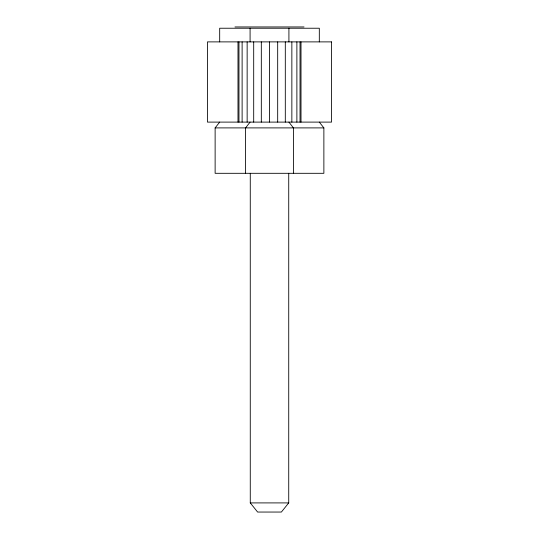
<?xml version="1.0" encoding="UTF-8"?>
<svg xmlns="http://www.w3.org/2000/svg" width="539" height="539" viewBox="0 0 539 539"><rect width="100%" height="100%" fill="white"/><g stroke="black" fill="none" stroke-linecap="round" stroke-linejoin="round"><path stroke-width="0.81" d="M250.083 122.104L245.575 127.898L245.575 173.309M319.317 122.104L323.872 127.898L323.872 173.309L215.128 173.309L215.128 127.898L219.683 122.104M288.729 173.309L288.729 502.907L281.385 512.05L257.615 512.05L250.271 502.907L250.271 173.309M234.97 26.95L304.03 26.95M215.128 127.898L323.872 127.898M250.271 502.907L288.729 502.907M288.917 122.104L293.425 127.898L293.425 173.309M319.317 41.887L319.317 28.23L219.683 28.23L219.683 41.887M301.011 41.887L301.011 122.104M300.034 41.887L300.034 122.104M296.881 41.887L296.881 122.104M291.855 41.887L291.855 122.104M288.917 28.23L288.917 41.887M285.306 41.887L285.306 122.104M277.679 41.887L277.679 122.104M269.5 41.887L269.5 122.104M261.321 41.887L261.321 122.104M253.694 41.887L253.694 122.104M250.083 28.23L250.083 41.887M247.145 41.887L247.145 122.104M242.119 41.887L242.119 122.104M238.966 41.887L238.966 122.104M237.989 41.887L237.989 122.104M331.532 41.887L207.468 41.887L207.468 122.104L331.532 122.104L331.532 41.887"/></g></svg>
